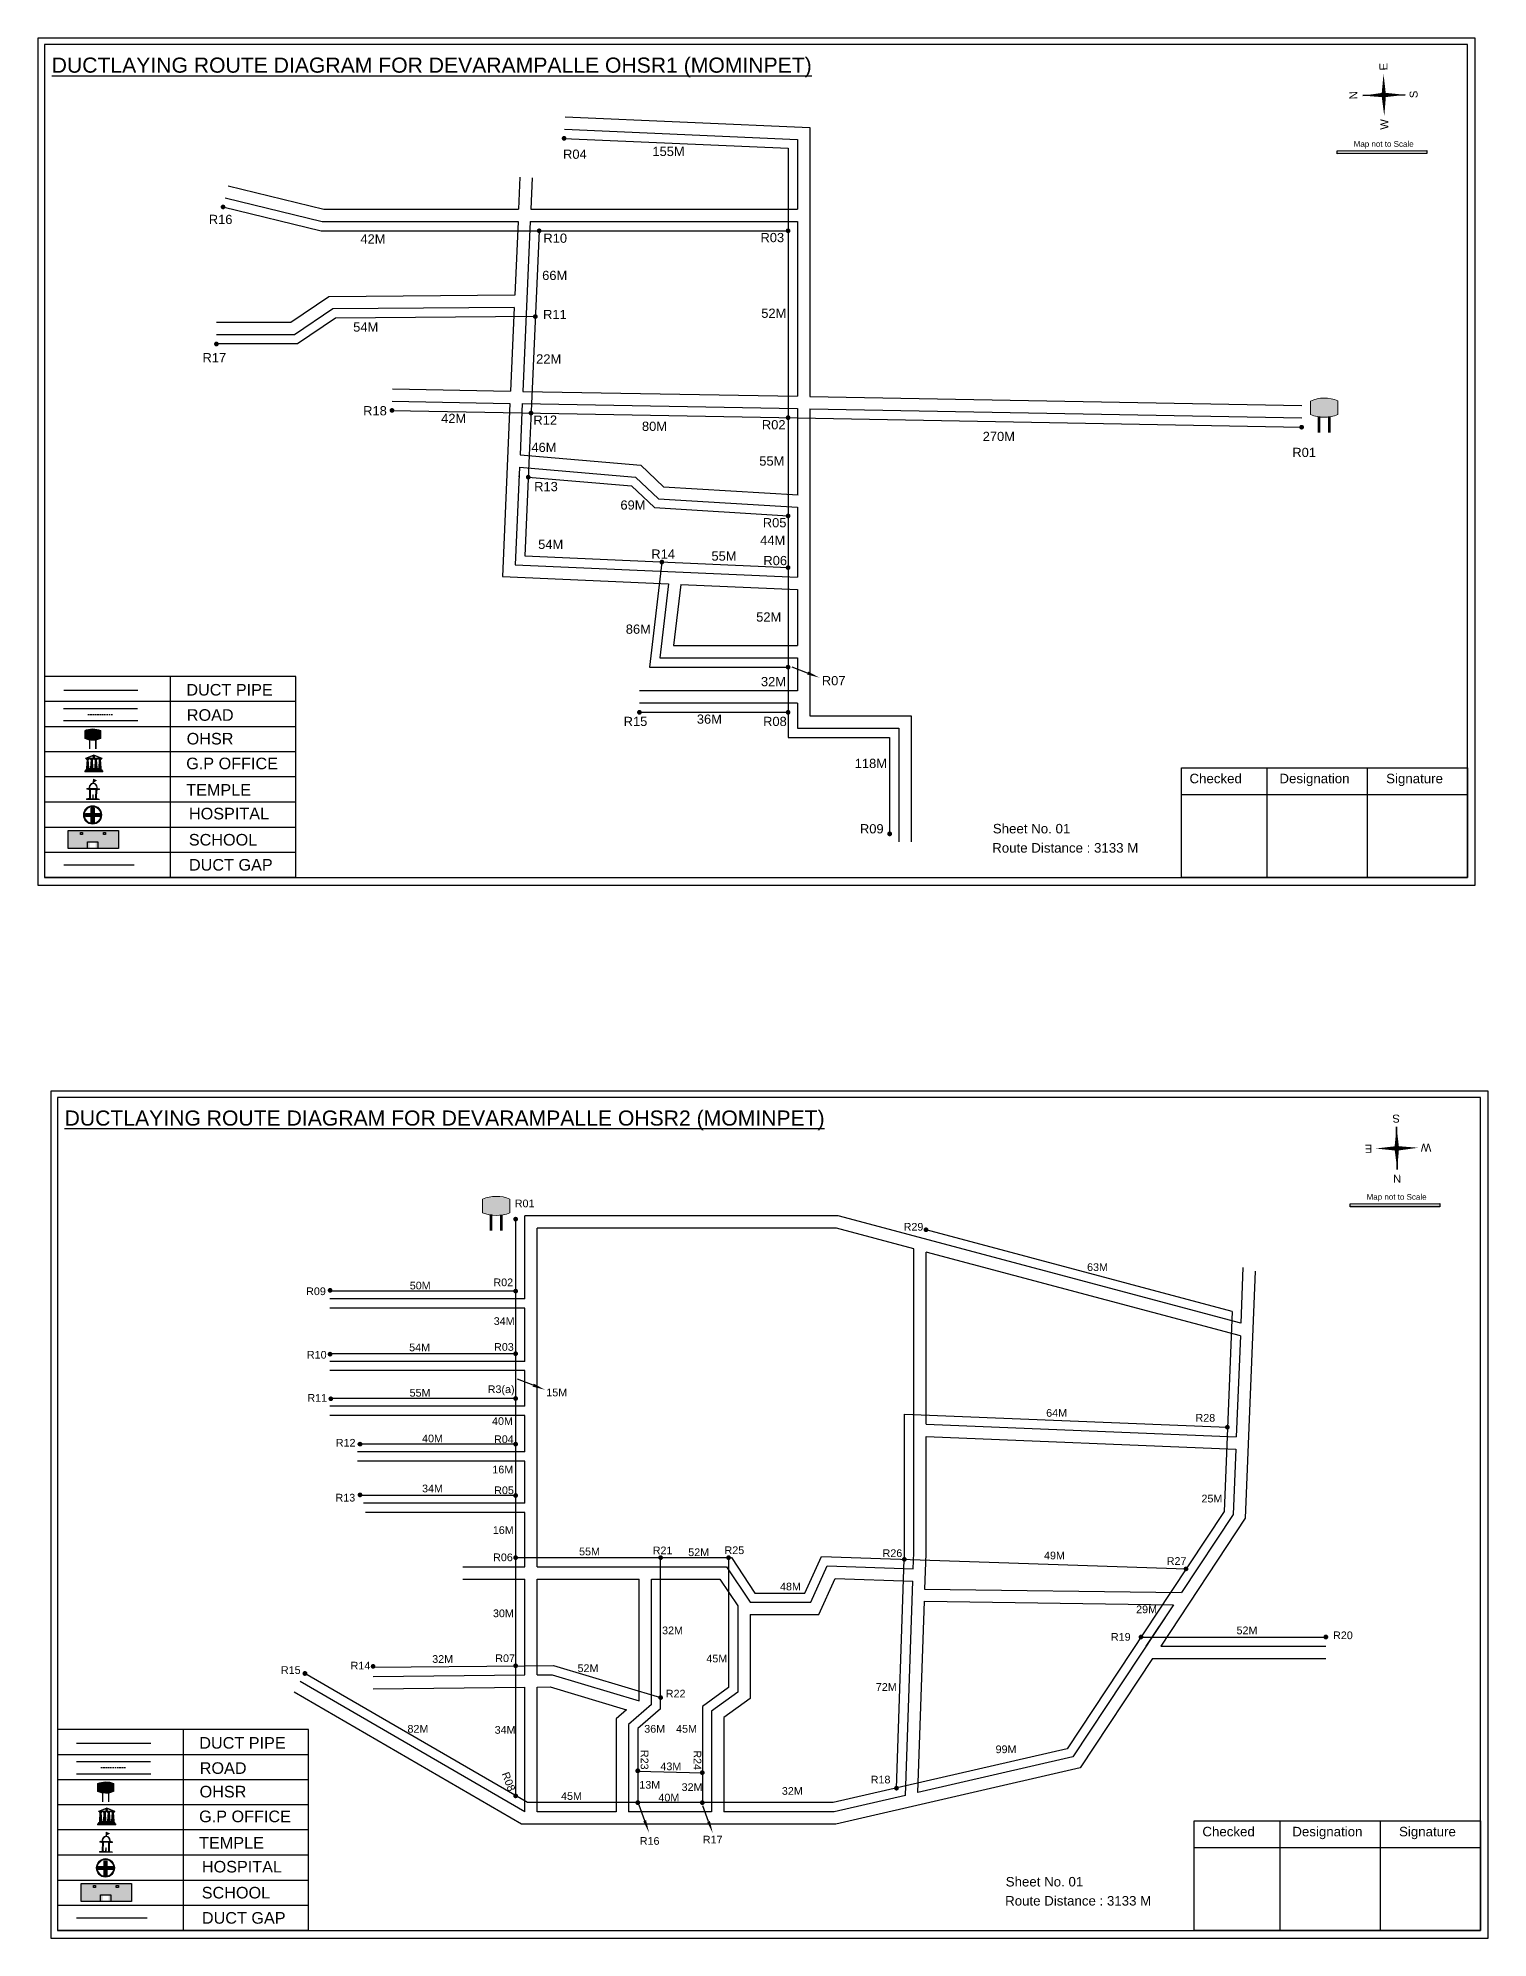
# Model space of a CAD drawing. Header units: inches. Extents: x 774 to 7852, y 198 to 1433.
# Drawn here: x 2666 to 3609, y 198 to 1433 of the extents above; entities that cross this region are included whole.
import ezdxf

# ---------------------------------------------------------------- set-up
doc = ezdxf.new("R2010")
doc.units = ezdxf.units.IN
doc.header["$MEASUREMENT"] = 0
doc.linetypes.add('DASHEDX2', pattern=[1.5, 1, -0.5])
for name, color, linetype in [('LANDMARK', 7, 'Continuous'), ('OHT', 7, 'Continuous'), ('pipe', 5, 'Continuous')]:
    doc.layers.add(name, color=color, linetype=linetype)
doc.styles.get("Standard").update_dxf_attribs({"font": 'arial.ttf'})

# ---------------------------------------------------------------- blocks, each defined once
blk = doc.blocks.new('OHT')
at = {"linetype": 'Continuous', "lineweight": 0, "true_color": 0x0ffffc}
blk.add_hatch(color=4, dxfattribs=at).paths.add_polyline_path([(0.012, 1), (0, 1, 0.101323), (-0.4, 0.916), (-0.4, 0.525, 0.194075), (0.399, 0.521), (0.399, 0.921, 0.097877)])
at = {"color": 4, "linetype": 'Continuous', "lineweight": 0, "true_color": 0x0ffffc, "flags": 128}
for points in [[(-0.4, 0.525), (-0.4, 0.916)], [(0.399, 0.521), (0.399, 0.921)]]:
    blk.add_lwpolyline(points, dxfattribs=at)
at = {"color": 4, "linetype": 'Continuous', "lineweight": 0, "true_color": 0x0ffffc, "const_width": 0.075, "flags": 128}
for points in [[(-0.15, 0), (-0.15, 0.475)], [(0.15, 0), (0.15, 0.473)]]:
    blk.add_lwpolyline(points, dxfattribs=at)
at = {"color": 4, "linetype": 'Continuous', "lineweight": 0, "true_color": 0x0ffffc}
for centre, radius, start, end in [((0.006, -0.019), 1.019, 67.3109, 113.4711), ((0.004, 1.513), 1.068, 247.7682, 291.7007)]:
    blk.add_arc(centre, radius, start, end, dxfattribs=at)
blk = doc.blocks.new('Government_Office')
at = {"linetype": 'Continuous', "lineweight": 0, "true_color": 0xff0000}
for points in [[(-0.5, 0.05), (0.5, 0.05), (0.5, 0), (-0.5, 0)], [(-0.45, 0.08), (-0.45, 0.12), (0.45, 0.12), (0.45, 0.08)], [(-0.4, 0.14), (-0.4, 0.18), (0.4, 0.18), (0.4, 0.14)]]:
    blk.add_hatch(color=1, dxfattribs=at).paths.add_polyline_path(points)
h = blk.add_hatch(color=1, dxfattribs=at)
h.paths.add_polyline_path([(0.44, 0.72), (0.45, 0.75), (0, 0.93), (-0.45, 0.75), (-0.44, 0.72)])
h.paths.add_polyline_path([(0.36, 0.75), (-0.36, 0.75), (0, 0.9)], flags=16)
h.paths.add_polyline_path([(0, 0.78, -1), (0, 0.87, -1)], flags=0)
h = blk.add_hatch(color=1, dxfattribs=at)
edge = h.paths.add_edge_path()
edge.add_line((-0.27, 0.2), (-0.3, 0.68))
edge.add_line((-0.3, 0.68), (-0.29, 0.68))
edge.add_arc((-0.28, 0.69), 0.0176, 225.304, 441.5659)
edge.add_line((-0.28, 0.7), (-0.39, 0.7))
edge.add_arc((-0.39, 0.69), 0.0176, 98.4341, 314.696)
edge.add_line((-0.38, 0.68), (-0.37, 0.68))
edge.add_line((-0.37, 0.68), (-0.4, 0.2))
edge.add_line((-0.4, 0.2), (-0.27, 0.2))
h = blk.add_hatch(color=1, dxfattribs=at)
edge = h.paths.add_edge_path()
edge.add_line((-0.05, 0.2), (-0.07, 0.68))
edge.add_line((-0.07, 0.68), (-0.07, 0.68))
edge.add_arc((-0.05, 0.69), 0.0176, 225.304, 441.5659)
edge.add_line((-0.05, 0.7), (-0.17, 0.7))
edge.add_arc((-0.17, 0.69), 0.0176, 98.4341, 314.696)
edge.add_line((-0.16, 0.68), (-0.15, 0.68))
edge.add_line((-0.15, 0.68), (-0.18, 0.2))
edge.add_line((-0.18, 0.2), (-0.05, 0.2))
h = blk.add_hatch(color=1, dxfattribs=at)
edge = h.paths.add_edge_path()
edge.add_arc((0, 0.83), 0.0467, 90, 270)
edge.add_arc((0, 0.83), 0.0467, 270, 450)
h = blk.add_hatch(color=1, dxfattribs=at)
edge = h.paths.add_edge_path()
edge.add_line((0.18, 0.2), (0.15, 0.68))
edge.add_line((0.15, 0.68), (0.16, 0.68))
edge.add_arc((0.17, 0.69), 0.0176, 225.304, 441.5659)
edge.add_line((0.17, 0.7), (0.05, 0.7))
edge.add_arc((0.05, 0.69), 0.0176, 98.4341, 314.696)
edge.add_line((0.07, 0.68), (0.07, 0.68))
edge.add_line((0.07, 0.68), (0.05, 0.2))
edge.add_line((0.05, 0.2), (0.18, 0.2))
h = blk.add_hatch(color=1, dxfattribs=at)
edge = h.paths.add_edge_path()
edge.add_line((0.4, 0.2), (0.37, 0.68))
edge.add_line((0.37, 0.68), (0.38, 0.68))
edge.add_arc((0.39, 0.69), 0.0176, 225.304, 441.5659)
edge.add_line((0.4, 0.7), (0.28, 0.7))
edge.add_arc((0.28, 0.69), 0.0176, 98.4341, 314.696)
edge.add_line((0.29, 0.68), (0.3, 0.68))
edge.add_line((0.3, 0.68), (0.27, 0.2))
edge.add_line((0.27, 0.2), (0.4, 0.2))
at = {"color": 1, "linetype": 'Continuous', "lineweight": 0, "true_color": 0xff0000, "flags": 128}
for points in [[(-0.5, 0.05), (0.5, 0.05), (0.5, 0), (-0.5, 0)], [(-0.45, 0.75), (-0.44, 0.72), (0.44, 0.72), (0.45, 0.75), (0, 0.93)], [(-0.45, 0.08), (-0.45, 0.12), (0.45, 0.12), (0.45, 0.08)], [(-0.4, 0.14), (-0.4, 0.18), (0.4, 0.18), (0.4, 0.14)], [(-0.36, 0.75), (0.36, 0.75), (0, 0.9)]]:
    blk.add_lwpolyline(points, close=True, dxfattribs=at)
for points in [[(-0.27, 0.2), (-0.3, 0.68), (-0.29, 0.68, 1.379694), (-0.28, 0.7), (-0.39, 0.7, 1.379694), (-0.38, 0.68), (-0.37, 0.68), (-0.4, 0.2)], [(-0.05, 0.2), (-0.07, 0.68), (-0.07, 0.68, 1.379694), (-0.05, 0.7), (-0.17, 0.7, 1.379694), (-0.16, 0.68), (-0.15, 0.68), (-0.18, 0.2)], [(0, 0.87, 1), (0, 0.78, 1)], [(0.18, 0.2), (0.15, 0.68), (0.16, 0.68, 1.379694), (0.17, 0.7), (0.05, 0.7, 1.379694), (0.07, 0.68), (0.07, 0.68), (0.05, 0.2)], [(0.4, 0.2), (0.37, 0.68), (0.38, 0.68, 1.379694), (0.4, 0.7), (0.28, 0.7, 1.379694), (0.29, 0.68), (0.3, 0.68), (0.27, 0.2)]]:
    blk.add_lwpolyline(points, format="xyb", close=True, dxfattribs=at)
blk = doc.blocks.new('Temple')
at = {"linetype": 'Continuous', "lineweight": 0, "true_color": 0xe66000}
blk.add_hatch(color=32, dxfattribs=at).paths.add_polyline_path([(-0.006, 1), (0.147, 0.931), (0, 0.85)])
at = {"linetype": 'Continuous', "lineweight": 0, "true_color": 0xff0000}
h = blk.add_hatch(color=1, dxfattribs=at)
edge = h.paths.add_edge_path()
edge.add_line((0.175, 0.49), (0.225, 0.49))
edge.add_line((0.225, 0.49), (0.225, 0.497))
edge.add_line((0.225, 0.497), (0.307, 0.497))
edge.add_line((0.307, 0.497), (0.307, 0.533))
edge.add_line((0.307, 0.533), (0.257, 0.533))
edge.add_line((0.257, 0.533), (0.257, 0.54))
edge.add_line((0.257, 0.54), (0.2, 0.54))
edge.add_spline(control_points=[(0.2, 0.54), (0.2, 0.589), (0.19, 0.638), (0.142, 0.743), (0.092, 0.79), (0.027, 0.805), (0.02, 0.806), (0.012, 0.806)], knot_values=[4.712389, 4.712389, 4.712389, 4.712389, 5.278166, 5.278166, 6.117402, 6.117402, 6.223801, 6.223801, 6.223801, 6.223801], degree=3, periodic=0)
edge.add_line((0.012, 0.806), (0.012, 0.79))
edge.add_line((0.012, 0.79), (-0.012, 0.79))
edge.add_line((-0.012, 0.79), (-0.012, 0.806))
edge.add_spline(control_points=[(-0.012, 0.806), (-0.055, 0.802), (-0.096, 0.781), (-0.171, 0.699), (-0.197, 0.628), (-0.2, 0.55), (-0.2, 0.545), (-0.2, 0.54)], knot_values=[6.343965, 6.343965, 6.343965, 6.343965, 6.956638, 6.956638, 7.795874, 7.795874, 7.853982, 7.853982, 7.853982, 7.853982], degree=3, periodic=0)
edge.add_line((-0.2, 0.54), (-0.257, 0.54))
edge.add_line((-0.257, 0.54), (-0.257, 0.533))
edge.add_line((-0.257, 0.533), (-0.307, 0.533))
edge.add_line((-0.307, 0.533), (-0.307, 0.497))
edge.add_line((-0.307, 0.497), (-0.225, 0.497))
edge.add_line((-0.225, 0.497), (-0.225, 0.49))
edge.add_line((-0.225, 0.49), (-0.175, 0.49))
edge.add_line((-0.175, 0.49), (-0.175, 0.07))
edge.add_arc((-0.205, 0.07), 0.03, -90, 0, ccw=False)
edge.add_line((-0.205, 0.04), (-0.257, 0.04))
edge.add_line((-0.257, 0.04), (-0.257, 0.033))
edge.add_line((-0.257, 0.033), (-0.307, 0.033))
edge.add_line((-0.307, 0.033), (-0.307, 0))
edge.add_line((-0.307, 0), (0.307, 0))
edge.add_line((0.307, 0), (0.307, 0.033))
edge.add_line((0.307, 0.033), (0.257, 0.033))
edge.add_line((0.257, 0.033), (0.257, 0.04))
edge.add_line((0.257, 0.04), (0.205, 0.04))
edge.add_arc((0.205, 0.07), 0.03, 180, 270, ccw=False)
edge.add_line((0.175, 0.07), (0.175, 0.49))
h.paths.add_polyline_path([(0.125, 0.07, -0.414214), (0.095, 0.04), (0.05, 0.04), (0.05, 0.033), (-0.05, 0.033), (-0.05, 0.04), (-0.095, 0.04, -0.414214), (-0.125, 0.07), (-0.125, 0.497), (0.125, 0.497)], flags=16)
edge = h.paths.add_edge_path(flags=16)
edge.add_ellipse((0, 0.54), major_axis=(0, 0.242), ratio=0.722808, start_angle=270, end_angle=450, ccw=False)
edge.add_line((0.175, 0.54), (-0.175, 0.54))
h.paths.add_polyline_path([(0.012, 0.23), (0.012, 0.07), (-0.012, 0.07), (-0.012, 0.23)], flags=0)
h = blk.add_hatch(color=1, dxfattribs=at)
edge = h.paths.add_edge_path()
edge.add_line((0.012, 0.857), (0, 0.85))
edge.add_line((0, 0.85), (-0.003, 0.925))
edge.add_line((-0.003, 0.925), (-0.012, 0.925))
edge.add_line((-0.012, 0.925), (-0.012, 0.806))
edge.add_spline(control_points=[(-0.012, 0.806), (-0.004, 0.807), (0.004, 0.807), (0.012, 0.806)], knot_values=[6.223801, 6.223801, 6.223801, 6.223801, 6.343965, 6.343965, 6.343965, 6.343965], degree=3, periodic=0)
edge.add_line((0.012, 0.806), (0.012, 0.857))
h = blk.add_hatch(color=1, dxfattribs=at)
edge = h.paths.add_edge_path()
edge.add_line((0.012, 0.79), (0.012, 0.806))
edge.add_spline(control_points=[(0.012, 0.806), (0.004, 0.807), (-0.004, 0.807), (-0.012, 0.806)], knot_values=[6.223801, 6.223801, 6.223801, 6.223801, 6.343965, 6.343965, 6.343965, 6.343965], degree=3, periodic=0)
edge.add_line((-0.012, 0.806), (-0.012, 0.79))
edge.add_line((-0.012, 0.79), (0.012, 0.79))
at = {"color": 32, "linetype": 'Continuous', "lineweight": 0, "true_color": 0xe66000, "flags": 128}
blk.add_lwpolyline([(-0.006, 1), (0.147, 0.931), (0, 0.85), (-0.006, 1)], dxfattribs=at)
at = {"color": 1, "linetype": 'Continuous', "lineweight": 0, "true_color": 0xff0000, "flags": 128}
blk.add_lwpolyline([(0.2, 0.54), (0.257, 0.54), (0.257, 0.533), (0.307, 0.533), (0.307, 0.497), (0.225, 0.497), (0.225, 0.49), (0.175, 0.49), (0.175, 0.07, 0.414214), (0.205, 0.04), (0.257, 0.04), (0.257, 0.033), (0.307, 0.033), (0.307, 0), (-0.307, 0), (-0.307, 0.033), (-0.257, 0.033), (-0.257, 0.04), (-0.205, 0.04, 0.414214), (-0.175, 0.07), (-0.175, 0.49), (-0.225, 0.49), (-0.225, 0.497), (-0.307, 0.497), (-0.307, 0.533), (-0.257, 0.533), (-0.257, 0.54), (-0.2, 0.54)], format="xyb", dxfattribs=at)
blk.add_lwpolyline([(-0.175, 0.54), (0.175, 0.54)], dxfattribs=at)
blk.add_lwpolyline([(0.125, 0.497), (0.125, 0.07, -0.414214), (0.095, 0.04), (0.05, 0.04), (0.05, 0.033), (-0.05, 0.033), (-0.05, 0.04), (-0.095, 0.04, -0.414214), (-0.125, 0.07), (-0.125, 0.497)], format="xyb", close=True, dxfattribs=at)
for points in [[(0.012, 0.925), (-0.012, 0.925), (-0.012, 0.79), (0.012, 0.79)], [(0.012, 0.23), (-0.012, 0.23), (-0.012, 0.07), (0.012, 0.07)]]:
    blk.add_lwpolyline(points, close=True, dxfattribs=at)
at = {"color": 1, "linetype": 'Continuous', "lineweight": 0, "true_color": 0xff0000}
blk.add_ellipse((0, 0.54), major_axis=(0, 0.242), ratio=0.722808, start_param=4.712389, end_param=7.853982, dxfattribs=at)
blk.add_open_spline([(0.2, 0.54), (0.2, 0.589), (0.19, 0.638), (0.142, 0.743), (0.092, 0.79), (-0.023, 0.816), (-0.085, 0.794), (-0.171, 0.699), (-0.197, 0.628), (-0.2, 0.55), (-0.2, 0.545), (-0.2, 0.54)], degree=3, knots=[4.712389, 4.712389, 4.712389, 4.712389, 5.278166, 5.278166, 6.117402, 6.117402, 6.956638, 6.956638, 7.795874, 7.795874, 7.853982, 7.853982, 7.853982, 7.853982], dxfattribs=at)
blk = doc.blocks.new('*U6')
at = {"color": 0, "linetype": 'DASHEDX2', "transparency": 16777216}
blk.add_line((-8.2, 0), (8, 0), dxfattribs=at)
blk = doc.blocks.new('Hospital')
at = {"linetype": 'Continuous', "lineweight": 0, "true_color": 0x000000}
h = blk.add_hatch(color=18, dxfattribs=at)
h.paths.add_polyline_path([(-0.5, 0, 1), (0.5, 0, 1)])
h.paths.add_polyline_path([(0.45, 0, -1), (-0.45, 0, -1)], flags=16)
at = {"linetype": 'Continuous', "true_color": 0xff0000}
blk.add_hatch(color=1, dxfattribs=at).paths.add_polyline_path([(-0.39, 0.08), (-0.08, 0.08), (-0.08, 0.39), (0.08, 0.39), (0.08, 0.08), (0.39, 0.08), (0.39, -0.08), (0.08, -0.08), (0.08, -0.39), (-0.08, -0.39), (-0.08, -0.08), (-0.39, -0.08)])
at = {"color": 1, "linetype": 'Continuous', "true_color": 0xff0000, "flags": 128}
blk.add_lwpolyline([(-0.39, 0.08), (-0.08, 0.08), (-0.08, 0.39), (0.08, 0.39), (0.08, 0.08), (0.39, 0.08), (0.39, -0.08), (0.08, -0.08), (0.08, -0.39), (-0.08, -0.39), (-0.08, -0.08), (-0.39, -0.08)], close=True, dxfattribs=at)
at = {"color": 18, "linetype": 'Continuous', "lineweight": 0, "true_color": 0x000000}
for radius in [0.5, 0.446]:
    blk.add_circle((0, 0), radius, dxfattribs=at)
blk = doc.blocks.new('*U26')
at = {"color": 0, "linetype": 'DASHEDX2', "transparency": 16777216}
blk.add_line((-8.2, 0), (8, 0), dxfattribs=at)

msp = doc.modelspace()

# ---------------------------------------------------------------- hatches: boundary and pattern name
at = {"ltscale": 0.5}
h = msp.add_hatch(color=5, dxfattribs=at)
h.dxf.hatch_style = 1
h.paths.add_polyline_path([(3009.8, 1368.1, 1), (3006.7, 1368.1, 1)])
at = {"true_color": 0x0093dd}
h = msp.add_hatch(color=142, dxfattribs=at)
h.dxf.hatch_style = 1
h.paths.add_polyline_path([(3511.1, 1360), (3511.1, 1358), (3569.4, 1358.2), (3569.4, 1360.1)])
at = {"ltscale": 0.5}
h = msp.add_hatch(color=5, dxfattribs=at)
h.dxf.hatch_style = 1
h.paths.add_polyline_path([(2788, 1323.5, 1), (2784.9, 1323.5, 1)])
h = msp.add_hatch(color=5, dxfattribs=at)
h.dxf.hatch_style = 1
h.paths.add_polyline_path([(2993.6, 1308, 1), (2990.5, 1308, 1)])
h = msp.add_hatch(color=5, dxfattribs=at)
h.dxf.hatch_style = 1
h.paths.add_polyline_path([(3155.5, 1308, 1), (3152.4, 1308, 1)])
h = msp.add_hatch(color=5, dxfattribs=at)
h.dxf.hatch_style = 1
h.paths.add_polyline_path([(2991.1, 1252.2, 1), (2988, 1252.2, 1)])
h = msp.add_hatch(color=5, dxfattribs=at)
h.dxf.hatch_style = 1
h.paths.add_polyline_path([(2783.7, 1234.4, 1), (2780.6, 1234.4, 1)])
h = msp.add_hatch(color=5, dxfattribs=at)
h.dxf.hatch_style = 1
h.paths.add_polyline_path([(2897.9, 1191.2, 1), (2894.8, 1191.2, 1)])
h = msp.add_hatch(color=5, dxfattribs=at)
h.dxf.hatch_style = 1
h.paths.add_polyline_path([(2988.3, 1189.5, 1), (2985.2, 1189.5, 1)])
h = msp.add_hatch(color=5, dxfattribs=at)
h.dxf.hatch_style = 1
h.paths.add_polyline_path([(3155.5, 1186.5, 1), (3152.4, 1186.5, 1)])
h = msp.add_hatch(color=5, dxfattribs=at)
h.dxf.hatch_style = 1
h.paths.add_polyline_path([(3489.5, 1180.3, 1), (3486.4, 1180.3, 1)])
h = msp.add_hatch(color=5, dxfattribs=at)
h.dxf.hatch_style = 1
h.paths.add_polyline_path([(2986.5, 1147.8, 1), (2983.4, 1147.8, 1)])
h = msp.add_hatch(color=5, dxfattribs=at)
h.dxf.hatch_style = 1
h.paths.add_polyline_path([(3155.5, 1122.6, 1), (3152.4, 1122.6, 1)])
h = msp.add_hatch(color=5, dxfattribs=at)
h.dxf.hatch_style = 1
h.paths.add_polyline_path([(3073.4, 1092.6, 1), (3070.3, 1092.6, 1)])
h = msp.add_hatch(color=5, dxfattribs=at)
h.dxf.hatch_style = 1
h.paths.add_polyline_path([(3155.5, 1089, 1), (3152.4, 1089, 1)])
h = msp.add_hatch(color=5, dxfattribs=at)
h.dxf.hatch_style = 1
h.paths.add_polyline_path([(3155.5, 1024.3, 1), (3152.4, 1024.3, 1)])
h = msp.add_hatch(color=5, dxfattribs=at)
h.dxf.hatch_style = 1
h.paths.add_polyline_path([(3058.8, 994.9, 1), (3055.7, 994.9, 1)])
h = msp.add_hatch(color=5, dxfattribs=at)
h.dxf.hatch_style = 1
h.paths.add_polyline_path([(3155.5, 994.9, 1), (3152.4, 994.9, 1)])
at = {"true_color": 0xc8c92d}
h = msp.add_hatch(color=52, dxfattribs=at)
h.dxf.hatch_style = 1
h.paths.add_polyline_path([(2692.3, 918), (2685.8, 918), (2685.8, 906.4), (2692.3, 906.4)])
h.paths.add_polyline_path([(2718.4, 918), (2711.9, 918), (2711.9, 906.4), (2718.4, 906.4)])
at = {"true_color": 0x293189}
h = msp.add_hatch(color=177, dxfattribs=at)
h.dxf.hatch_style = 1
h.paths.add_polyline_path([(2711.9, 918), (2692.3, 918), (2692.3, 906.4), (2699.7, 906.4), (2699.7, 910.2), (2703.7, 910.2), (2703.7, 906.4), (2711.9, 906.4)])
h.paths.add_polyline_path([(2695.1, 915.4), (2693.7, 915.4), (2693.7, 916.7), (2695.1, 916.7)], flags=16)
h.paths.add_polyline_path([(2708.6, 915.4), (2708.6, 916.7), (2710.1, 916.7), (2710.1, 915.4)], flags=16)
at = {"ltscale": 0.5}
h = msp.add_hatch(color=5, dxfattribs=at)
h.dxf.hatch_style = 1
h.paths.add_polyline_path([(3221.6, 915.9, 1), (3218.4, 915.9, 1)])
at = {"true_color": 0x0093dd}
h = msp.add_hatch(color=142, dxfattribs=at)
h.dxf.hatch_style = 1
h.paths.add_polyline_path([(3519.5, 675.3), (3519.5, 673.4), (3577.8, 673.5), (3577.8, 675.5)])
at = {"ltscale": 0.5}
h = msp.add_hatch(color=5, dxfattribs=at)
h.dxf.hatch_style = 1
h.paths.add_polyline_path([(2978.3, 665.4, 1), (2975.2, 665.4, 1)])
h = msp.add_hatch(color=5, dxfattribs=at)
h.dxf.hatch_style = 1
h.paths.add_polyline_path([(3245.2, 658.5, 1), (3242.1, 658.5, 1)])
h = msp.add_hatch(color=5, dxfattribs=at)
h.dxf.hatch_style = 1
h.paths.add_polyline_path([(2857.6, 619.1, 1), (2854.5, 619.1, 1)])
h = msp.add_hatch(color=5, dxfattribs=at)
h.dxf.hatch_style = 1
h.paths.add_polyline_path([(2978.3, 618.6, 1), (2975.2, 618.6, 1)])
h = msp.add_hatch(color=5, dxfattribs=at)
h.dxf.hatch_style = 1
h.paths.add_polyline_path([(2857.6, 577.6, 1), (2854.5, 577.6, 1)])
h = msp.add_hatch(color=5, dxfattribs=at)
h.dxf.hatch_style = 1
h.paths.add_polyline_path([(2978.3, 577.9, 1), (2975.2, 577.9, 1)])
h = msp.add_hatch(color=5, dxfattribs=at)
h.dxf.hatch_style = 1
h.paths.add_polyline_path([(2858.1, 548.6, 1), (2855, 548.6, 1)])
h = msp.add_hatch(color=5, dxfattribs=at)
h.dxf.hatch_style = 1
h.paths.add_polyline_path([(2978.3, 548.8, 1), (2975.2, 548.8, 1)])
h = msp.add_hatch(color=5, dxfattribs=at)
h.dxf.hatch_style = 1
h.paths.add_polyline_path([(3441.2, 530.1, 1), (3438.1, 530.1, 1)])
h = msp.add_hatch(color=5, dxfattribs=at)
h.dxf.hatch_style = 1
h.paths.add_polyline_path([(2877.1, 519.1, 1), (2874, 519.1, 1)])
h = msp.add_hatch(color=5, dxfattribs=at)
h.dxf.hatch_style = 1
h.paths.add_polyline_path([(2978.3, 519.1, 1), (2975.2, 519.1, 1)])
h = msp.add_hatch(color=5, dxfattribs=at)
h.dxf.hatch_style = 1
h.paths.add_polyline_path([(2877.1, 486.1, 1), (2874, 486.1, 1)])
h = msp.add_hatch(color=5, dxfattribs=at)
h.dxf.hatch_style = 1
h.paths.add_polyline_path([(2978.3, 485.7, 1), (2975.2, 485.7, 1)])
h = msp.add_hatch(color=5, dxfattribs=at)
h.dxf.hatch_style = 1
h.paths.add_polyline_path([(2978.3, 445.3, 1), (2975.2, 445.3, 1)])
h = msp.add_hatch(color=5, dxfattribs=at)
h.dxf.hatch_style = 1
h.paths.add_polyline_path([(3072.6, 445.3, 1), (3069.5, 445.3, 1)])
h = msp.add_hatch(color=5, dxfattribs=at)
h.dxf.hatch_style = 1
h.paths.add_polyline_path([(3116.8, 445.3, 1), (3113.7, 445.3, 1)])
h = msp.add_hatch(color=5, dxfattribs=at)
h.dxf.hatch_style = 1
h.paths.add_polyline_path([(3231.1, 444.2, 1), (3228, 444.2, 1)])
h = msp.add_hatch(color=5, dxfattribs=at)
h.dxf.hatch_style = 1
h.paths.add_polyline_path([(3414.3, 438, 1), (3411.2, 438, 1)])
h = msp.add_hatch(color=5, dxfattribs=at)
h.dxf.hatch_style = 1
h.paths.add_polyline_path([(3385, 393.7, 1), (3381.9, 393.7, 1)])
h = msp.add_hatch(color=5, dxfattribs=at)
h.dxf.hatch_style = 1
h.paths.add_polyline_path([(3505.3, 393.7, 1), (3502.1, 393.7, 1)])
h = msp.add_hatch(color=5, dxfattribs=at)
h.dxf.hatch_style = 1
h.paths.add_polyline_path([(2841.3, 370, 1), (2838.1, 370, 1)])
h = msp.add_hatch(color=5, dxfattribs=at)
h.dxf.hatch_style = 1
h.paths.add_polyline_path([(2885.6, 374.6, 1), (2882.5, 374.6, 1)])
h = msp.add_hatch(color=5, dxfattribs=at)
h.dxf.hatch_style = 1
h.paths.add_polyline_path([(2978.3, 375, 1), (2975.2, 375, 1)])
h = msp.add_hatch(color=5, dxfattribs=at)
h.dxf.hatch_style = 1
h.paths.add_polyline_path([(3072.6, 354.3, 1), (3069.5, 354.3, 1)])
h = msp.add_hatch(color=5, dxfattribs=at)
h.dxf.hatch_style = 1
h.paths.add_polyline_path([(3057.8, 306.7, 1), (3054.6, 306.7, 1)])
h = msp.add_hatch(color=5, dxfattribs=at)
h.dxf.hatch_style = 1
h.paths.add_polyline_path([(3099.7, 305.5, 1), (3096.6, 305.5, 1)])
h = msp.add_hatch(color=5, dxfattribs=at)
h.dxf.hatch_style = 1
h.paths.add_polyline_path([(3226, 295.4, 1), (3222.9, 295.4, 1)])
h = msp.add_hatch(color=5, dxfattribs=at)
h.dxf.hatch_style = 1
h.paths.add_polyline_path([(2978.3, 290.4, 1), (2975.2, 290.4, 1)])
h = msp.add_hatch(color=5, dxfattribs=at)
h.dxf.hatch_style = 1
h.paths.add_polyline_path([(3057.8, 286, 1), (3054.6, 286, 1)])
h = msp.add_hatch(color=5, dxfattribs=at)
h.dxf.hatch_style = 1
h.paths.add_polyline_path([(3099.7, 286, 1), (3096.6, 286, 1)])
at = {"true_color": 0xc8c92d}
h = msp.add_hatch(color=52, dxfattribs=at)
h.dxf.hatch_style = 1
h.paths.add_polyline_path([(2700.7, 233.4), (2694.2, 233.4), (2694.2, 221.7), (2700.7, 221.7)])
h.paths.add_polyline_path([(2726.8, 233.4), (2720.3, 233.4), (2720.3, 221.7), (2726.8, 221.7)])
at = {"true_color": 0x293189}
h = msp.add_hatch(color=177, dxfattribs=at)
h.dxf.hatch_style = 1
h.paths.add_polyline_path([(2720.3, 233.4), (2700.7, 233.4), (2700.7, 221.7), (2708.1, 221.7), (2708.1, 225.5), (2712.1, 225.5), (2712.1, 221.7), (2720.3, 221.7)])
h.paths.add_polyline_path([(2703.5, 230.8), (2702.1, 230.8), (2702.1, 232.1), (2703.5, 232.1)], flags=16)
h.paths.add_polyline_path([(2717, 230.8), (2717, 232.1), (2718.5, 232.1), (2718.5, 230.8)], flags=16)

# ---------------------------------------------------------------- linework, layer by layer
for p, q in [((3555.3, 1396.4), (3527.7, 1395.9)), ((3527.7, 1395.9), (3555.3, 1396.4)), ((3555.3, 1396.4), (3527.7, 1395.9)), ((3541.5, 1396.2), (3555.3, 1396.4)), ((3008.5, 1374.1), (3160, 1367.4)), ((3008.9, 1382.1), (3168, 1375.1)), ((3168, 1375.1), (3168, 1200.2)), ((3160, 1367.4), (3160, 1322)), ((2789.7, 1337.2), (2852, 1322)), ((2979.5, 1342.9), (2978.6, 1322)), ((2987.5, 1342.5), (2986.6, 1322)), ((2787.8, 1329.4), (2851, 1314)), ((2852, 1322), (2978.6, 1322)), ((2986.6, 1322), (3160, 1322)), ((2851, 1314), (2978.3, 1314)), ((2978.3, 1314), (2976.2, 1266.1)), ((2986.3, 1314), (2981.4, 1203.6)), ((2986.3, 1314), (3160, 1314)), ((3160, 1314), (3160, 1200.4)), ((2855.3, 1265.1), (2830.5, 1248.4)), ((2976.2, 1266.1), (2855.3, 1265.1)), ((2830.5, 1248.4), (2782.2, 1248.4)), ((2857.8, 1257.2), (2833, 1240.4)), ((2975.8, 1258.1), (2857.8, 1257.2)), ((2975.8, 1258.1), (2973.4, 1203.8)), ((2975.8, 1258.1), (2975.8, 1258.1)), ((2833, 1240.4), (2782.2, 1240.4)), ((2896.6, 1205.2), (2973.4, 1203.8)), ((2981.4, 1203.6), (3160, 1200.4)), ((3168, 1200.2), (3488.1, 1194.3)), ((2896.4, 1197.2), (2973, 1195.8)), ((2973, 1195.8), (2968.1, 1083.2)), ((2981, 1195.6), (2979.6, 1162.4)), ((2981, 1195.6), (3160, 1192.4)), ((3160, 1192.4), (3160, 1162.4)), ((3168, 1192.2), (3168, 1162.4)), ((3168, 1192.2), (3488, 1186.3)), ((2979.6, 1162.4), (3058.1, 1155.6)), ((3160, 1162.4), (3160, 1136.3)), ((3168, 1162.4), (3168, 992.6)), ((2971.2, 1155), (2971.2, 1155)), ((2979.2, 1154.4), (2976.4, 1090.9)), ((2979.2, 1154.4), (3054.6, 1147.9)), ((3058.1, 1155.6), (3072.9, 1141.6)), ((3054.6, 1147.9), (3069.6, 1133.8)), ((3072.9, 1141.6), (3160.4, 1136.3)), ((3069.6, 1133.8), (3160, 1128.3)), ((3160, 1128.3), (3160, 1082.7)), ((2976.4, 1090.9), (3160, 1082.7)), ((2968.1, 1083.2), (3076.2, 1078.4)), ((3076.2, 1078.4), (3070.5, 1030.3)), ((3084.2, 1078.1), (3079.5, 1038.3)), ((3084.2, 1078.1), (3160, 1074.7)), ((3160, 1074.7), (3160, 1038.3)), ((3079.5, 1038.3), (3160, 1038.3)), ((3070.5, 1030.3), (3160, 1030.3)), ((3160, 1030.3), (3160, 1008.9)), ((2670.4, 1018.2), (2670.4, 888.8)), ((2752.1, 1018.2), (2752.1, 887.6)), ((3166.6, 1020.4), (3156.5, 1024.3)), ((2833.7, 1001.9), (2670.4, 1001.9)), ((3160, 1008.9), (3057.3, 1008.9)), ((3160, 1000.9), (3057.3, 1000.9)), ((3160, 1000.9), (3160, 984.6)), ((2682.7, 997.4), (2730.8, 997.4)), ((2682.7, 989.5), (2731.1, 989.5)), ((3168, 992.6), (3234, 992.6)), ((3234, 992.6), (3234, 910.7)), ((2833.7, 985.5), (2670.4, 985.5)), ((3160, 984.6), (3226, 984.6)), ((3226, 984.6), (3226, 910.7)), ((2833.7, 969.2), (2670.4, 969.2)), ((2833.7, 952.9), (2670.4, 952.9)), ((2833.7, 936.5), (2670.4, 936.5)), ((2670.4, 920.2), (2833.7, 920.2)), ((2670.4, 903.9), (2833.7, 903.9)), ((2670.4, 888.8), (2670.4, 887.6)), ((2670.4, 888.6), (2670.4, 887.6)), ((2833.7, 887.6), (2670.4, 887.6)), ((3549.7, 725.3), (3550.1, 697.7)), ((3550.1, 697.7), (3549.7, 725.3)), ((3549.7, 725.3), (3550.1, 697.7)), ((3549.9, 711.5), (3549.7, 725.3)), ((3186.6, 667.5), (2982.8, 667.5)), ((2982.8, 613.6), (2982.8, 667.5)), ((3448.4, 597.7), (3186.6, 667.5)), ((2982.8, 613.6), (2982.8, 665.4)), ((2990.8, 439.3), (2990.8, 659.5)), ((3185.5, 659.5), (2990.8, 659.5)), ((3235.7, 646.1), (3185.5, 659.5)), ((3235.7, 448.1), (3235.7, 646.1)), ((3243.7, 532), (3243.7, 644)), ((3448.1, 589.5), (3243.7, 644)), ((3449.8, 633.9), (3448.4, 597.7)), ((3457.8, 631.6), (3451.3, 470.9)), ((2982.8, 613.6), (2856, 613.6)), ((2982.8, 607.6), (2856, 607.6)), ((2976.8, 607.6), (2976.8, 607.6)), ((2982.8, 594.9), (2982.8, 607.6)), ((2982.8, 572.9), (2982.8, 607.6)), ((2982.8, 572.9), (2982.8, 586.9)), ((3448.1, 589.5), (3445.4, 523.9)), ((2982.8, 572.9), (2856, 572.9)), ((2982.8, 566.9), (2856, 566.9)), ((2988.1, 557.4), (2978, 561.3)), ((2982.8, 558.8), (2982.8, 566.9)), ((2982.8, 543.8), (2982.8, 566.9)), ((2982.8, 543.8), (2856, 543.8)), ((2982.8, 543.8), (2982.8, 550.8)), ((2982.8, 543.8), (2982.8, 550.8)), ((2982.8, 537.8), (2856, 537.8)), ((2982.8, 514.1), (2982.8, 537.8)), ((2982.8, 514.1), (2982.8, 537.8)), ((2982.8, 514.1), (2982.8, 537.8)), ((3243.7, 532), (3445.4, 523.9)), ((3243.7, 448.1), (3243.7, 524)), ((3243.7, 524), (3445.1, 515.9)), ((2982.8, 514.1), (2874, 514.1)), ((2982.8, 508.1), (2874, 508.1)), ((2982.8, 480.7), (2982.8, 508.1)), ((3445.1, 515.9), (3443.4, 473.4)), ((2982.8, 480.7), (2982.8, 506.1)), ((2982.8, 506.1), (2982.8, 506.1)), ((2982.8, 487), (2982.8, 487)), ((2982.8, 480.7), (2877.9, 480.7)), ((2982.8, 474.7), (2879.2, 474.7)), ((2982.8, 445.3), (2982.8, 474.7)), ((2982.8, 439.3), (2982.8, 472.7)), ((3451.3, 470.9), (3396.3, 387.7)), ((3443.4, 473.4), (3409.8, 422.6)), ((3235.3, 438), (3235.7, 448.4)), ((3242.9, 424.9), (3243.7, 448.1)), ((2942.5, 439.3), (2982.8, 439.3)), ((2990.8, 439.3), (3113.8, 439.3)), ((3113.8, 439.3), (3129.2, 416.3)), ((3168.8, 416.3), (3179.4, 439.9)), ((3179.4, 439.9), (3235.3, 438)), ((2942.5, 431.3), (2982.8, 431.3)), ((2982.8, 369), (2982.8, 431.3)), ((2990.8, 369.1), (2990.8, 431.3)), ((2990.8, 431.3), (3057, 431.3)), ((3057, 352.2), (3057, 431.3)), ((3065, 431.3), (3109.6, 431.3)), ((3065, 349.8), (3065, 431.3)), ((3109.6, 431.3), (3121.2, 413.9)), ((3174, 408.3), (3184.5, 431.7)), ((3184.5, 431.7), (3235, 430)), ((3230.3, 290.6), (3235, 430)), ((3242.7, 424.9), (3409.8, 422.6)), ((3121.2, 413.9), (3121.2, 357.8)), ((3129.2, 416.3), (3168.8, 416.3)), ((3129.2, 408.3), (3174, 408.3)), ((3129.2, 408.3), (3129.2, 353.7)), ((3238.4, 292.5), (3242.6, 416.9)), ((3242.6, 416.9), (3404.5, 414.6)), ((3404.5, 414.6), (3339.1, 315.7)), ((3404.5, 414.6), (3386.7, 387.7)), ((3391.2, 394.6), (3391.2, 394.6)), ((3396.3, 387.7), (3503.7, 387.7)), ((3391, 379.7), (3344, 308.6)), ((3379.9, 377.3), (3379.9, 377.3)), ((3391, 379.7), (3503.7, 379.7)), ((2982.8, 280), (2836.7, 364.8)), ((2884, 368.1), (2982.8, 369)), ((2884, 360.1), (2982.8, 361)), ((2982.8, 280), (2982.8, 361)), ((2990.8, 369.1), (3000.5, 369.2)), ((2990.8, 361.1), (2999.3, 361.2)), ((2990.8, 280), (2990.8, 361.1)), ((2999.3, 361.2), (3048.8, 346.3)), ((3000.5, 369.2), (3057, 352.2)), ((2980.6, 272), (2832.7, 357.9)), ((3048.8, 346.3), (3042.2, 340.6)), ((3065, 349.8), (3050.2, 336.9)), ((3121.2, 357.8), (3104.2, 345.5)), ((3129.2, 353.7), (3112.2, 341.4)), ((2678.8, 333.6), (2678.8, 204.2)), ((2760.5, 333.6), (2760.5, 202.9)), ((3042.2, 340.6), (3042.2, 280)), ((3050.2, 336.9), (3050.2, 280)), ((3104.2, 345.5), (3104.2, 280)), ((3112.2, 341.4), (3112.2, 280)), ((2842.1, 317.2), (2678.8, 317.2)), ((2691.1, 312.7), (2739.2, 312.7)), ((3339.1, 315.7), (3238.4, 292.5)), ((2842.1, 300.9), (2678.8, 300.9)), ((2691.1, 304.8), (2739.5, 304.8)), ((3344, 308.6), (3184.9, 272)), ((2842.1, 284.6), (2678.8, 284.6)), ((3060.7, 274.2), (3057, 284.4)), ((3230.3, 290.6), (3184, 280)), ((3184.9, 272), (2980.6, 272)), ((3042.2, 280), (2990.8, 280)), ((3104.2, 280), (3050.2, 280)), ((3102.2, 273.7), (3098.5, 283.9)), ((3184, 280), (3112.2, 280)), ((2842.1, 268.3), (2678.8, 268.3)), ((2842.1, 251.9), (2678.8, 251.9)), ((2678.8, 235.6), (2842.1, 235.6)), ((2678.8, 219.3), (2842.1, 219.3)), ((2678.8, 204.2), (2678.8, 202.9)), ((2678.8, 204), (2678.8, 202.9)), ((2842.1, 202.9), (2678.8, 202.9))]:
    msp.add_line(p, q)
at = {"color": 1}
for p, q in [((3527.7, 1395.9), (3541.5, 1396.2)), ((3550.1, 697.7), (3549.9, 711.5))]:
    msp.add_line(p, q, dxfattribs=at)
at = {"color": 242, "true_color": 0xcd2027}
for p, q in [((3465.3, 958.8), (3465.3, 887.5)), ((3530.6, 958.8), (3530.6, 887.5)), ((3409.7, 941.5), (3595.8, 941.5)), ((3473.7, 274.2), (3473.7, 202.9)), ((3539, 274.2), (3539, 202.9)), ((3418.1, 256.9), (3604.2, 256.9))]:
    msp.add_line(p, q, dxfattribs=at)
at = {"color": 5}
msp.add_line((3056.2, 306.5), (3098.2, 305.4), dxfattribs=at)
for points in [[(2666.1, 1433.3), (2666.1, 882.6), (3600.7, 882.6), (3600.7, 1433.3)], [(2670.4, 1429.1), (2670.4, 887.6), (3595.8, 887.6), (3595.8, 1429.1)], [(2718.5, 918), (2718.5, 906.4), (2685.8, 906.4), (2685.8, 918)], [(2695.1, 916.7), (2695.1, 915.4), (2693.7, 915.4), (2693.7, 916.7)], [(2708.6, 915.4), (2708.6, 916.7), (2710.1, 916.7), (2710.1, 915.4)], [(2674.5, 748.7), (2674.5, 198), (3609.2, 198), (3609.2, 748.7)], [(2678.8, 744.5), (2678.8, 202.9), (3604.2, 202.9), (3604.2, 744.5)], [(2726.9, 233.4), (2726.9, 221.7), (2694.2, 221.7), (2694.2, 233.4)], [(2703.5, 232.1), (2703.5, 230.8), (2702.1, 230.8), (2702.1, 232.1)], [(2717, 230.8), (2717, 232.1), (2718.5, 232.1), (2718.5, 230.8)]]:
    msp.add_lwpolyline(points, close=True)
at = {"color": 142, "true_color": 0x0093dd}
for points in [[(3569.4, 1358.2), (3511.1, 1358), (3511.1, 1360), (3569.4, 1360.1), (3569.4, 1358.2)], [(3577.8, 673.5), (3519.5, 673.4), (3519.5, 675.3), (3577.8, 675.5), (3577.8, 673.5)]]:
    msp.add_lwpolyline(points, dxfattribs=at)
for points in [[(2833.7, 887.6), (2833.7, 1018.2), (2670.4, 1018.2)], [(2698.3, 906.4), (2698.3, 910.7), (2705.1, 910.7), (2705.1, 906.4)], [(2842.1, 202.9), (2842.1, 333.6), (2678.8, 333.6)], [(2706.7, 221.7), (2706.7, 226), (2713.5, 226), (2713.5, 221.7)]]:
    msp.add_lwpolyline(points)
at = {"color": 242, "true_color": 0xcd2027}
for points in [[(3595.8, 887.5), (3409.7, 887.5), (3409.7, 958.8), (3595.8, 958.8)], [(3604.2, 202.9), (3418.1, 202.9), (3418.1, 274.2), (3604.2, 274.2)]]:
    msp.add_lwpolyline(points, close=True, dxfattribs=at)
for points in [[(3542.8, 1396.2), (3539.9, 1396.2), (3541.2, 1410)], [(3542.8, 1396.2), (3539.9, 1396.2), (3541.2, 1410)], [(3542.8, 1396.2), (3539.9, 1396.2), (3541.7, 1382.4)], [(3542.8, 1396.2), (3539.9, 1396.2), (3541.7, 1382.4)], [(3541.5, 1394.8), (3541.5, 1397.8), (3555.3, 1396.4)], [(3541.5, 1394.8), (3541.5, 1397.8), (3555.3, 1396.4)], [(3167, 1021.4), (3166.3, 1019.5), (3174.3, 1017.5)], [(3551.3, 711.6), (3548.3, 711.5), (3549.7, 725.3)], [(3551.3, 711.6), (3548.3, 711.5), (3549.7, 725.3)], [(3549.9, 712.9), (3549.9, 709.9), (3536.1, 711.3)], [(3549.9, 712.9), (3549.9, 709.9), (3536.1, 711.3)], [(3549.9, 712.9), (3549.9, 709.9), (3563.7, 711.8)], [(3549.9, 712.9), (3549.9, 709.9), (3563.7, 711.8)], [(2988.5, 558.4), (2987.8, 556.5), (2995.8, 554.5)], [(3061.6, 274.6), (3059.8, 273.9), (3063.5, 266.5)], [(3103.1, 274.1), (3101.3, 273.4), (3105, 266)]]:
    msp.add_solid(points)
at = {"color": 1}
for points in [[(3541.5, 1394.8), (3541.5, 1397.8), (3527.7, 1395.9)], [(3541.5, 1394.8), (3541.5, 1397.8), (3527.7, 1395.9)], [(3551.3, 711.6), (3548.3, 711.5), (3550.1, 697.7)], [(3551.3, 711.6), (3548.3, 711.5), (3550.1, 697.7)]]:
    msp.add_solid(points, dxfattribs=at)
at = {"layer": 'OHT', "color": 5}
for p, q in [((2682.8, 1009.3), (2731, 1009.3)), ((2691.2, 324.7), (2739.4, 324.7))]:
    msp.add_line(p, q, dxfattribs=at)
at = {"layer": 'OHT', "color": 1}
for p, q in [((2682.8, 895.7), (2728.6, 895.7)), ((2691.2, 211.1), (2737, 211.1))]:
    msp.add_line(p, q, dxfattribs=at)
at = {"layer": 'pipe'}
for p, q in [((3008.2, 1368.1), (3154, 1361.7)), ((3154, 1361.7), (3154, 1322)), ((2786.4, 1323.5), (2850.3, 1308)), ((3154, 1322), (3154, 1192.5)), ((2850.3, 1308), (2978.3, 1308)), ((2978, 1308), (3154, 1308)), ((2992, 1308), (2987.1, 1195.5)), ((2859.6, 1251.2), (2834.8, 1234.4)), ((2989.6, 1252.2), (2859.6, 1251.2)), ((2834.8, 1234.4), (2782.2, 1234.4)), ((2896.3, 1191.2), (2980.8, 1189.6)), ((2980.9, 1189.6), (3159.8, 1186.4)), ((2987, 1195.4), (2985.6, 1162.1)), ((3154, 1192.4), (3154, 1162.4)), ((3160, 1186.4), (3487.9, 1180.3)), ((2985.6, 1161.8), (2982.7, 1096.6)), ((3154, 1162.4), (3154, 1128.6)), ((2978.7, 1148.4), (2979, 1148.4)), ((2984.9, 1147.8), (3052.1, 1142.1)), ((3052.1, 1142.1), (3067, 1128)), ((3067, 1128), (3154, 1122.6)), ((3154, 1128.3), (3154, 1082.7)), ((2982.7, 1096.6), (3154, 1089)), ((3071.9, 1092.6), (3063.7, 1024.3)), ((3160, 1088.7), (3160.2, 1088.7)), ((3154, 1083), (3154, 1038.3)), ((3154, 1038.3), (3154, 978.6)), ((3063.7, 1024.3), (3154, 1024.3)), ((3154, 994.9), (3057.3, 994.9)), ((3154, 978.6), (3220, 978.6)), ((3220, 978.6), (3220, 914.9)), ((2976.8, 594.9), (2976.8, 665.4)), ((3442.7, 605.4), (3243.7, 658.5)), ((2976.8, 618.6), (2856, 618.6)), ((3442.7, 605.4), (3439.4, 524.1)), ((2976.8, 550.8), (2976.8, 594.9)), ((2976.8, 577.9), (2856, 577.9)), ((2976.8, 548.8), (2856, 548.8)), ((2976.8, 508.1), (2976.8, 550.8)), ((3229.7, 444.2), (3229.7, 538.5)), ((3229.7, 538.5), (3439.7, 530.1)), ((2976.8, 519.1), (2874, 519.1)), ((3439.4, 524.1), (3437.5, 475.4)), ((2976.8, 480.7), (2976.8, 508.1)), ((2976.8, 485.7), (2876.8, 485.7)), ((2976.8, 431.3), (2976.8, 480.7)), ((3437.5, 475.4), (3402.6, 422.7)), ((2976.8, 445.3), (3117.1, 445.3)), ((3071, 347.1), (3071, 445.3)), ((3115.2, 445.3), (3115.2, 360.9)), ((3117.1, 445.3), (3132.4, 422.3)), ((3164.9, 422.3), (3175.6, 446)), ((3175.6, 446), (3412.8, 438)), ((3224.5, 295.4), (3229.5, 444.2)), ((2976.8, 375), (2976.8, 431.3)), ((3132.4, 422.3), (3164.9, 422.3)), ((3402.6, 422.7), (3335.4, 321)), ((3383.5, 393.7), (3503.7, 393.7)), ((2884, 374.1), (2982.8, 375)), ((2976.8, 290.4), (2976.8, 375)), ((2982.8, 375), (3001.3, 375.2)), ((3001.3, 375.2), (3071, 354.3)), ((2984.4, 286), (2839.7, 370)), ((3115.2, 360.9), (3098.2, 348.6)), ((3071, 347.1), (3056.2, 334.2)), ((3098.2, 348.6), (3098.2, 286)), ((3056.2, 334.2), (3056.2, 286)), ((3335.4, 321), (3183.3, 286)), ((3042.2, 286), (2984.4, 286)), ((3112.2, 286), (3042.2, 286)), ((3183.3, 286), (3112.2, 286))]:
    msp.add_line(p, q, dxfattribs=at)

# ---------------------------------------------------------------- block references
at = {"linetype": 'DASHEDX2'}
for name, p in [('*U6', (2706.8, 993.4)), ('*U26', (2715.2, 308.8))]:
    msp.add_blockref(name, p, dxfattribs=at)
at = {"layer": 'LANDMARK'}
for name, p, xscale, yscale, zscale in [('Government_Office', (2702.4, 956.2), 11.88720511909492, 11.88720511909492, 11.88720511909492), ('Hospital', (2701.6, 928.2), 11.98860615148842, 11.98860615148842, 11.98860615148842), ('Government_Office', (2710.8, 271.6), 11.88720511909492, 11.88720511909492, 11.88720511909492), ('Hospital', (2710, 243.6), 11.98860615148842, 11.98860615148842, 11.98860615148842)]:
    msp.add_blockref(name, p, dxfattribs=dict(at, xscale=xscale, yscale=yscale, zscale=zscale))
at = {"layer": 'LANDMARK', "xscale": 13.25575162515788, "yscale": 13.25575162515788, "zscale": 13.25575162515788, "rotation": 358.3713438591284}
for p in [(2701.8, 938.2), (2710.2, 253.6)]:
    msp.add_blockref('Temple', p, dxfattribs=at)
at = {"layer": 'OHT'}
for p, xscale, yscale, zscale in [((3502.6, 1176.8), 22.41341502807723, 22.41341502807723, 22.41341502807723), ((2701.7, 971), 13.07449209971172, 13.07449209971172, 13.07449209971172), ((2964.1, 657.8), 22.41341502807723, 22.41341502807723, 22.41341502807723), ((2710.1, 286.4), 13.07449209971172, 13.07449209971172, 13.07449209971172)]:
    msp.add_blockref('OHT', p, dxfattribs=dict(at, xscale=xscale, yscale=yscale, zscale=zscale))

# ---------------------------------------------------------------- texts
at = {"color": 242, "true_color": 0xcd2027}
for s, p in [('%%UDUCTLAYING ROUTE DIAGRAM FOR DEVARAMPALLE OHSR1 (MOMINPET)', (2675, 1410.8)), ('%%UDUCTLAYING ROUTE DIAGRAM FOR DEVARAMPALLE OHSR2 (MOMINPET)', (2683.4, 726.2))]:
    msp.add_text(s, height=9.844, dxfattribs=at).set_placement(p)
for s, height, rotation, p in [('E', 5.2, 91.0063, (3543.8, 1412.3)), ('N', 5.2, 91.0063, (3524.2, 1393.5)), ('S', 5.2, 91.0063, (3563.4, 1394.3)), ('W', 5.2, 91.0063, (3544.4, 1373.8)), ('S', 5.2, 181.0063, (3551.8, 733.4)), ('E', 5.2, 181.0063, (3533.8, 713.8)), ('W', 5.2, 181.0063, (3572.2, 714.5)), ('N', 5.2, 181.0063, (3552.6, 694.3)), ('R23', 5, 270, (3058.1, 320.3)), ('R24', 5, 270, (3092.5, 320)), ('R08', 5, 290.556, (2967.6, 304.8))]:
    msp.add_text(s, height=height, rotation=rotation).set_placement(p)
for s, height, p in [('R04', 6, (3007.6, 1354.8)), ('155M', 6, (3065.7, 1356.6)), ('Map not to Scale', 3.72, (3521.8, 1362.6)), ('R16', 6, (2777.2, 1312.4)), ('42M', 6, (2875.8, 1299.7)), ('R10', 6, (2994.8, 1300.2)), ('R03', 6, (3136, 1300.6)), ('66M', 6, (2994, 1276)), ('54M', 6, (2871.1, 1242.4)), ('R11', 6, (2994.6, 1250.6)), ('52M', 6, (3136.5, 1251.4)), ('R17', 6, (2773.1, 1222.5)), ('22M', 6, (2990.1, 1221.7)), ('R18', 6, (2877.6, 1188)), ('42M', 6, (2928.3, 1183)), ('R12', 6, (2988.3, 1181.9)), ('80M', 6, (3058.9, 1177.9)), ('R02', 6, (3136.9, 1178.9)), ('270M', 6, (3280.5, 1171.3)), ('46M', 6, (2987, 1164.2)), ('55M', 6, (3135.2, 1155.3)), ('R01', 6, (3481.9, 1160.9)), ('R13', 6, (2988.8, 1138.7)), ('69M', 6, (3044.9, 1126.7)), ('R05', 6, (3137.5, 1115.2)), ('54M', 6, (2991.4, 1101.1)), ('R14', 6, (3065, 1094.8)), ('55M', 6, (3104.1, 1093.5)), ('44M', 6, (3135.8, 1103.8)), ('R06', 6, (3137.9, 1090.6)), ('86M', 6, (3048.4, 1046)), ('52M', 6, (3133.2, 1053.9)), ('DUCT PIPE', 7.54, (2762.6, 1005.8)), ('32M', 6, (3136.3, 1011.9)), ('R07', 6, (3175.9, 1012.5)), ('ROAD ', 7.54, (2762.9, 989.4)), ('R15', 6, (3047, 986)), ('36M', 6, (3094.6, 987.5)), ('R08', 6, (3137.7, 986)), ('OHSR', 7.54, (2762.8, 974)), ('G.P OFFICE', 7.54, (2762.5, 957.9)), ('118M', 6, (3197.3, 958.7)), ('Checked', 6.18, (3415, 948.8)), ('Designation', 6.18, (3473.5, 948.8)), ('Signature', 6.18, (3542.9, 948.8)), ('TEMPLE', 7.54, (2762.5, 940.7)), ('HOSPITAL', 7.54, (2764.3, 925.3)), ('SCHOOL', 7.54, (2764.2, 908.3)), ('R09', 6, (3200.7, 916.2)), ('Sheet No. 01', 6.18, (3287.1, 916.2)), ('Route Distance : 3133 M', 6.18, (3286.7, 903.7)), ('DUCT GAP', 7.54, (2764.3, 892)), ('Map not to Scale', 3.72, (3530.2, 678)), ('R01', 5, (2976.2, 673.1)), ('R29', 5, (3229.1, 657.9)), ('63M', 5, (3348.4, 631.7)), ('R09', 5, (2840.5, 616)), ('50M', 5, (2907.9, 619.7)), ('R02', 5, (2962.3, 621.8)), ('34M', 5, (2962.5, 596.6)), ('54M', 5, (2907.5, 579.5)), ('R03', 5, (2962.7, 579.8)), ('R10', 5, (2841, 574.7)), ('R3(a)', 5, (2958.6, 552.3)), ('R11', 5, (2841.3, 546.7)), ('55M', 5, (2907.8, 550)), ('15M', 5, (2996.7, 550.2)), ('40M', 5, (2961.4, 531.6)), ('64M', 5, (3321.8, 536.9)), ('R28', 5, (3418.9, 533.7)), ('R12', 5, (2859.8, 517.5)), ('40M', 5, (2915.9, 520.3)), ('R04', 5, (2962.7, 519.8)), ('16M', 5, (2961.6, 500.1)), ('R13', 5, (2859.6, 481.8)), ('34M', 5, (2915.9, 487.8)), ('R05', 5, (2962.8, 486.6)), ('25M', 5, (3422.8, 481.2)), ('16M', 5, (2961.9, 460.7)), ('R06', 5, (2962.1, 443)), ('55M', 5, (3018, 446.8)), ('R21', 5, (3065.9, 447.5)), ('52M', 5, (3089, 446.3)), ('R25', 5, (3112.6, 447.6)), ('R26', 5, (3215.4, 445.7)), ('49M', 5, (3320.4, 444.2)), ('R27', 5, (3400.2, 440.6)), ('48M', 5, (3148.7, 424)), ('30M', 5, (2962, 406.6)), ('29M', 5, (3380.3, 409.2)), ('32M', 5, (3072, 395.5)), ('R19', 5, (3363.9, 391.3)), ('52M', 5, (3445.6, 395.5)), ('R20', 5, (3508.4, 392.3)), ('R15', 5, (2824.1, 369.7)), ('R14', 5, (2869.4, 372.6)), ('32M', 5, (2922.5, 376.9)), ('R07', 5, (2963.5, 377.4)), ('52M', 5, (3017, 370.9)), ('45M', 5, (3100.8, 377.2)), ('R22', 5, (3074.4, 354.4)), ('72M', 5, (3211, 358.7)), ('82M', 5, (2906.4, 331.5)), ('34M', 5, (2963.1, 330.8)), ('36M', 5, (3060.4, 331.5)), ('45M', 5, (3081.1, 331.5)), ('DUCT PIPE', 7.54, (2771, 321.1)), ('99M', 5, (3288.9, 318.2)), ('ROAD ', 7.54, (2771.3, 304.7)), ('43M', 5, (3070.9, 307.1)), ('OHSR', 7.54, (2771.2, 289.4)), ('13M', 5, (3057.2, 295.1)), ('32M', 5, (3084.7, 293.6)), ('R18', 5, (3207.7, 298.5)), ('45M', 5, (3006.3, 287.8)), ('40M', 5, (3069.6, 286.8)), ('32M', 5, (3149.9, 291.1)), ('G.P OFFICE', 7.54, (2770.9, 273.3)), ('TEMPLE', 7.54, (2770.9, 256.1)), ('R16', 5, (3057.5, 258.6)), ('R17', 5, (3098.5, 259.5)), ('Checked', 6.18, (3423.4, 264.1)), ('Designation', 6.18, (3481.9, 264.1)), ('Signature', 6.18, (3551.3, 264.1)), ('HOSPITAL', 7.54, (2772.7, 240.6)), ('Sheet No. 01', 6.18, (3295.5, 231.5)), ('SCHOOL', 7.54, (2772.6, 223.7)), ('Route Distance : 3133 M', 6.18, (3295.1, 219.1)), ('DUCT GAP', 7.54, (2772.7, 207.3))]:
    msp.add_text(s, height=height).set_placement(p)

doc.saveas('drawing.dxf')
